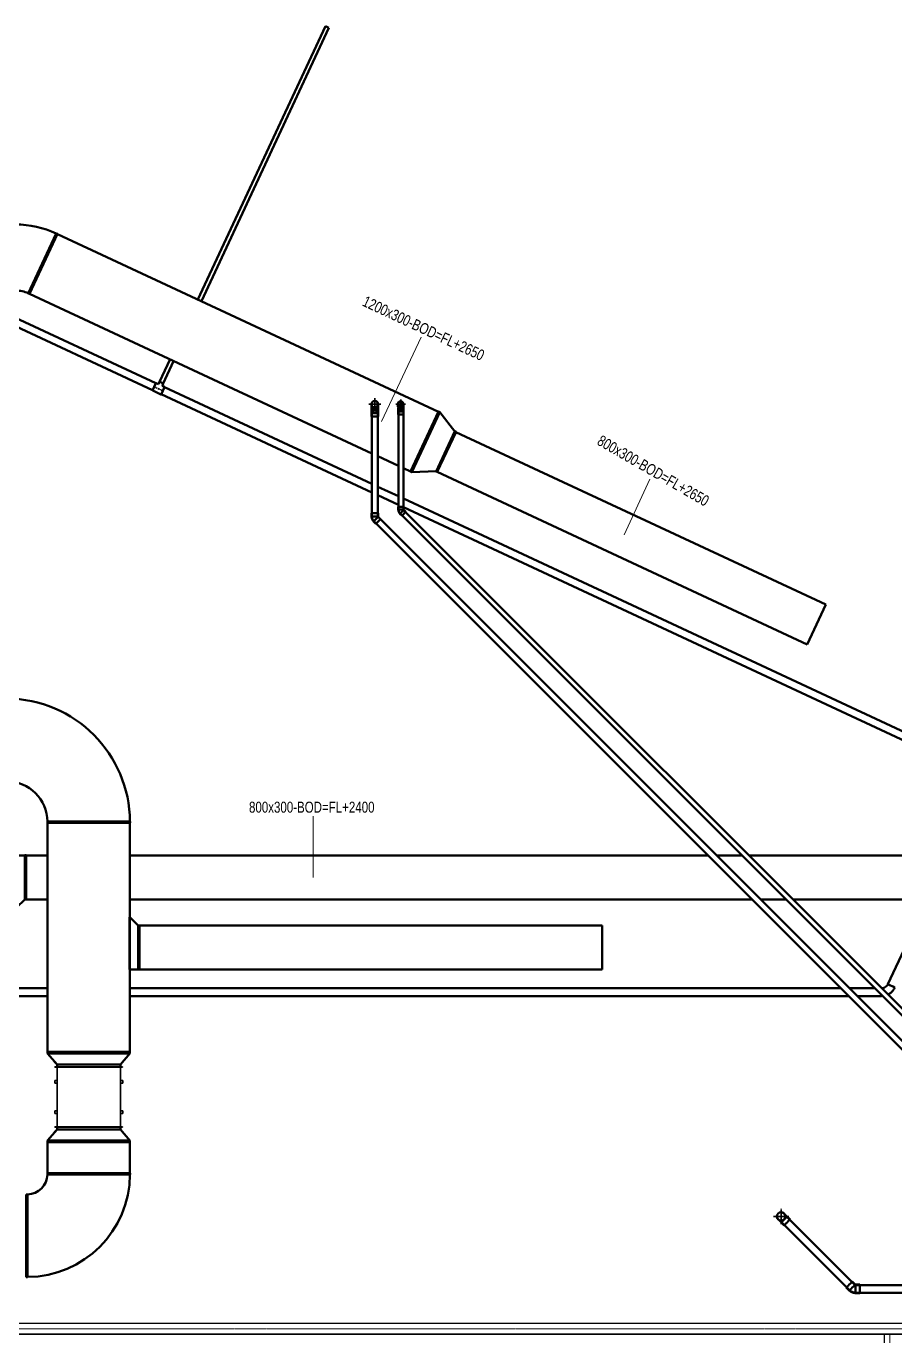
# Model space of a CAD drawing. Header units: millimetres. Extents: x -108050 to 96605, y 58136 to 140997.
# Drawn here: x -1042 to 14761, y 113661 to 137485 of the extents above; entities that cross this region are included whole.
import ezdxf

# ---------------------------------------------------------------- set-up
doc = ezdxf.new("R2010")
doc.units = ezdxf.units.MM
doc.linetypes.add('Center', pattern=[29.999999, 12, -6, 6, -6])
for name, color, linetype, lineweight in [('E-CABL-TRAY', 211, 'Continuous', 25), ('E-CABL-TRAY-CNTR', 211, 'Center', 18), ('M-HVAC-DUCT', 70, 'Continuous', 50), ('M-HVAC-DUCT-IDEN', 70, 'Continuous', 9), ('P-PIPE', 3, 'Continuous', 50), ('P-PIPE-CNTR', 3, 'Center', 35)]:
    doc.layers.add(name, color=color, linetype=linetype, lineweight=lineweight)
doc.styles.add('Arial_1', font='arial.ttf', dxfattribs={"width": 0.75, "height": 200})

# ---------------------------------------------------------------- blocks, each defined once
blk = doc.blocks.new('01_REC Elbow_C Flanged_ - 1 W-2039175-HẦM')
at = {"layer": 'M-HVAC-DUCT'}
for p, q in [((-279, -602), (-279, 602)), ((-279, 602), (-254, 602)), ((-254, 602), (-254, -602)), ((-2, 663), (-25, 653)), ((484, -438), (-25, 653)), ((-2, 663), (507, -428)), ((484, -438), (507, -428)), ((-254, -602), (-279, -602))]:
    blk.add_line(p, q, dxfattribs=at)
for radius, start, end in [(600, 271.1979, 293.8021), (1800, 270.3982, 294.6018)]:
    blk.add_arc((-266, 1200), radius, start, end, dxfattribs=at)
blk = doc.blocks.new('01_REC Transition REC_C Flanged_ - 200 mm-2039269-HẦM')
at = {"layer": 'M-HVAC-DUCT'}
for p, q in [((-25, -602), (-25, 602)), ((-25, 602), (0, 602)), ((0, 602), (0, -602)), ((0, 600), (393, 400)), ((393, -402), (393, 402)), ((418, 402), (393, 402)), ((418, 402), (418, -402)), ((393, -400), (0, -600)), ((393, -402), (418, -402)), ((0, -602), (-25, -602))]:
    blk.add_line(p, q, dxfattribs=at)
blk = doc.blocks.new('01_REC Tap -REC_C Flanged_ - Standard-V38-HẦM')
at = {"layer": 'M-HVAC-DUCT'}
for p, q in [((-6.096, 400), (150, 400)), ((-6.096, -550), (-6.096, 400)), ((150, 402), (150, -402)), ((150, 402), (162.5, 402)), ((162.5, 402), (162.5, -402)), ((162.5, 402), (175, 402)), ((162.5, -402), (162.5, 402)), ((175, -402), (175, 402)), ((0, -550), (150, -400)), ((150, -402), (162.5, -402)), ((162.5, -402), (175, -402)), ((0, -550), (-6.096, -550))]:
    blk.add_line(p, q, dxfattribs=at)
blk = doc.blocks.new('DSC_uPVC_Elbow_TienPhong - Standard-V131-HẦM')
at = {"layer": 'P-PIPE'}
for p, q in [((12856, 115778), (12802, 115832)), ((12694, 115724), (12747, 115670))]:
    blk.add_line(p, q, dxfattribs=at)
at = {"layer": 'P-PIPE', "flags": 128}
for points in [[(12640, 115779), (12638, 115782), (12636, 115784), (12634, 115786), (12632, 115789), (12631, 115791), (12629, 115794), (12627, 115796), (12626, 115799), (12625, 115802), (12624, 115804), (12623, 115807), (12622, 115810), (12621, 115813), (12620, 115814)], [(12712, 115905), (12715, 115904), (12718, 115903), (12721, 115902), (12723, 115901), (12726, 115900), (12729, 115899), (12731, 115897), (12734, 115895), (12736, 115894), (12739, 115892), (12741, 115890), (12743, 115888), (12746, 115886), (12746, 115886)], [(12746, 115885), (12746, 115885), (12747, 115885), (12747, 115885), (12747, 115884), (12748, 115884), (12748, 115883), (12749, 115883), (12750, 115882), (12751, 115881)], [(12756, 115876), (12757, 115875), (12758, 115873), (12760, 115872), (12761, 115870), (12763, 115869), (12764, 115867), (12766, 115866), (12768, 115864), (12770, 115862), (12771, 115860), (12773, 115858), (12775, 115856), (12777, 115855), (12779, 115853), (12781, 115850), (12783, 115848), (12785, 115846), (12788, 115844), (12790, 115842), (12792, 115840), (12794, 115838), (12796, 115836), (12798, 115833), (12801, 115831), (12801, 115831)], [(12645, 115775), (12644, 115776), (12643, 115777), (12642, 115777), (12642, 115778), (12641, 115778), (12641, 115779), (12641, 115779), (12640, 115779), (12640, 115779), (12640, 115779)], [(12695, 115725), (12693, 115727), (12690, 115729), (12688, 115731), (12686, 115733), (12684, 115736), (12682, 115738), (12680, 115740), (12678, 115742), (12675, 115744), (12673, 115746), (12671, 115748), (12669, 115750), (12668, 115752), (12666, 115754), (12664, 115756), (12662, 115758), (12660, 115759), (12659, 115761), (12657, 115763), (12655, 115764), (12654, 115766), (12653, 115767), (12651, 115768), (12650, 115770)]]:
    blk.add_lwpolyline(points, dxfattribs=at)
at = {"layer": 'P-PIPE'}
for start, end in [(45, 225), (225, 45)]:
    blk.add_arc((12693, 115832), 76.7, start, end, dxfattribs=at)
for centre, start_param, end_param in [((12748, 115778), 3.141593, 6.283185), ((12748, 115778), 0, 0.167792), ((12748, 115778), 2.973804, 3.141593), ((12802, 115724), 3.141593, 6.283185)]:
    blk.add_ellipse(centre, major_axis=(54.2, 54.2), ratio=0.005, start_param=start_param, end_param=end_param, dxfattribs=at)
blk = doc.blocks.new('DSC_uPVC_Elbow_TienPhong - Standard-V132-HẦM')
at = {"layer": 'P-PIPE'}
for p, q in [((14040, 114594), (13986, 114648)), ((13878, 114539), (13931, 114486)), ((14122, 114592), (14046, 114592)), ((14046, 114438), (14122, 114438))]:
    blk.add_line(p, q, dxfattribs=at)
at = {"layer": 'P-PIPE', "flags": 128}
for points in [[(13933, 114487), (13937, 114482), (13942, 114478), (13947, 114474), (13952, 114470), (13957, 114467), (13963, 114463), (13968, 114460), (13974, 114457), (13980, 114454), (13985, 114452)], [(13939, 114493), (13943, 114489), (13948, 114485), (13952, 114481), (13957, 114477), (13962, 114474), (13967, 114470), (13972, 114467), (13978, 114464), (13983, 114462), (13988, 114460)], [(13985, 114452), (13991, 114450), (13997, 114448), (14003, 114446), (14009, 114444), (14015, 114443), (14022, 114442), (14028, 114441), (14034, 114440), (14041, 114440), (14046, 114440)], [(13988, 114460), (13994, 114458), (13999, 114456), (14005, 114454), (14011, 114452), (14017, 114451), (14023, 114450), (14029, 114449), (14035, 114449), (14041, 114448), (14046, 114448)], [(14042, 114591), (14042, 114591), (14041, 114591), (14041, 114591), (14041, 114591), (14040, 114592), (14040, 114592), (14040, 114592), (14039, 114592), (14039, 114593), (14039, 114593)], [(14046, 114590), (14046, 114590), (14045, 114590), (14045, 114590), (14044, 114590), (14044, 114590), (14044, 114590), (14043, 114590), (14043, 114590), (14042, 114591), (14042, 114591)]]:
    blk.add_lwpolyline(points, dxfattribs=at)
at = {"layer": 'P-PIPE'}
for centre, major_axis, start_param, end_param in [((13932, 114594), (54.2, 54.2), 3.143664, 4.71446), ((13932, 114594), (54.2, 54.2), 4.71446, 6.283185), ((13932, 114594), (54.2, 54.2), 0.002071, 0.401396), ((13986, 114540), (54.2, 54.2), 4.71446, 6.283185), ((13932, 114594), (54.2, 54.2), 2.740133, 3.141593), ((13932, 114593), (49.5, 49.5), 3.143664, 3.667262), ((13932, 114593), (49.5, 49.5), 3.678892, 3.929062), ((13986, 114540), (54.2, 54.2), 3.143664, 4.71446), ((14046, 114515), (0, 76.7), 0, 0.167834), ((14046, 114515), (0, 76.7), 4.710318, 6.281114), ((14046, 114515), (0, 75), 6.084765, 6.281114), ((14046, 114515), (0, 76.7), 3.141593, 4.710318), ((14046, 114515), (0, 75), 3.141593, 3.335871), ((14046, 114515), (0, 76.7), 2.973514, 3.139522), ((14122, 114515), (0, 76.7), 4.710318, 6.281114), ((14122, 114515), (0, 76.7), 3.141593, 4.710318)]:
    blk.add_ellipse(centre, major_axis=major_axis, ratio=0.005, start_param=start_param, end_param=end_param, dxfattribs=at)
blk = doc.blocks.new('DSC_uPVC_Elbow_TienPhong - Standard-2073767-HẦM')
at = {"layer": 'P-PIPE'}
for p, q in [((5726, 128742), (5726, 128691)), ((5825, 128691), (5825, 128742)), ((5863, 128651), (5827, 128687)), ((5757, 128617), (5793, 128581))]:
    blk.add_line(p, q, dxfattribs=at)
at = {"layer": 'P-PIPE', "flags": 128}
for points in [[(5727, 128691), (5727, 128687), (5728, 128683), (5728, 128679), (5729, 128675), (5729, 128671), (5730, 128667), (5731, 128663), (5733, 128659), (5734, 128655), (5734, 128654)], [(5733, 128691), (5733, 128687), (5733, 128683), (5733, 128680), (5734, 128676), (5735, 128672), (5736, 128668), (5737, 128664), (5738, 128660), (5739, 128657), (5739, 128656)], [(5734, 128654), (5736, 128650), (5738, 128646), (5740, 128643), (5742, 128639), (5744, 128635), (5746, 128632), (5748, 128629), (5751, 128625), (5754, 128622), (5757, 128619), (5758, 128618)], [(5739, 128656), (5741, 128652), (5742, 128649), (5744, 128645), (5746, 128642), (5748, 128638), (5750, 128635), (5753, 128632), (5755, 128629), (5758, 128626), (5760, 128623), (5762, 128622)], [(5824, 128689), (5824, 128689), (5824, 128689), (5824, 128689), (5824, 128690), (5824, 128690), (5824, 128690), (5824, 128691), (5824, 128691), (5824, 128691), (5824, 128691)], [(5826, 128686), (5826, 128686), (5826, 128686), (5825, 128687), (5825, 128687), (5825, 128687), (5825, 128687), (5825, 128688), (5825, 128688), (5824, 128688), (5824, 128688), (5824, 128689)]]:
    blk.add_lwpolyline(points, dxfattribs=at)
at = {"layer": 'P-PIPE'}
for centre, major_axis, ratio, start_param, end_param in [((5776, 128742), (-49.3, 0), 0.000156, 4.712449, 6.283185), ((5776, 128691), (-49.3, 0), 0.000156, 4.712449, 6.283185), ((5792, 128652), (34.9, 34.9), 0.000153, 1.570728, 3.141525), ((5776, 128742), (-49.3, 0), 0.000156, 3.141653, 4.712449), ((5776, 128691), (-49.3, 0), 0.000156, 3.141653, 4.712449), ((5792, 128652), (34.9, 34.9), 0.000153, 0, 1.570728), ((5828, 128616), (34.9, 34.9), 0.000153, 0, 1.570728), ((5828, 128616), (34.9, 34.9), 0.000153, 1.570728, 3.141525)]:
    blk.add_ellipse(centre, major_axis=major_axis, ratio=ratio, start_param=start_param, end_param=end_param, dxfattribs=at)
blk = doc.blocks.new('DSC_uPVC_Elbow_TienPhong - Standard-2073768-HẦM')
at = {"layer": 'P-PIPE'}
for p, q in [((5240, 128627), (5240, 128566)), ((5277, 128476), (5320, 128433)), ((5361, 128566), (5361, 128627)), ((5406, 128518), (5363, 128561))]:
    blk.add_line(p, q, dxfattribs=at)
at = {"layer": 'P-PIPE', "flags": 128}
for points in [[(5241, 128566), (5241, 128561), (5242, 128556), (5242, 128551), (5243, 128546), (5244, 128541), (5245, 128536), (5246, 128531), (5248, 128526), (5249, 128522), (5251, 128517), (5253, 128512), (5256, 128508), (5258, 128503), (5261, 128499), (5263, 128495), (5266, 128491), (5269, 128487), (5273, 128483), (5276, 128479), (5278, 128477)], [(5248, 128566), (5248, 128561), (5248, 128556), (5249, 128552), (5249, 128547), (5250, 128542), (5251, 128538), (5253, 128533), (5254, 128529), (5256, 128524), (5257, 128520), (5259, 128515), (5261, 128511), (5264, 128507), (5266, 128503), (5269, 128499), (5272, 128495), (5274, 128491), (5278, 128487), (5281, 128484), (5283, 128482)], [(5362, 128560), (5361, 128561), (5361, 128561), (5361, 128561), (5361, 128561), (5361, 128562), (5360, 128562), (5360, 128562), (5360, 128562), (5360, 128563), (5360, 128563), (5360, 128563), (5360, 128564), (5360, 128564), (5359, 128564), (5359, 128565), (5359, 128565), (5359, 128565), (5359, 128565), (5359, 128566), (5359, 128566)]]:
    blk.add_lwpolyline(points, dxfattribs=at)
at = {"layer": 'P-PIPE'}
for centre, major_axis, ratio, start_param, end_param in [((5300, 128627), (60.3, 0), 0.000156, 1.556499, 3.127296), ((5300, 128566), (60.3, 0), 0.000156, 1.556499, 3.127296), ((5320, 128519), (42.6, 42.6), 0.009999, 3.151812, 4.722609), ((5320, 128519), (41.7, 41.7), 0.009999, 3.151812, 3.500878), ((5300, 128627), (60.3, 0), 0.000156, 6.268888, 7.839685), ((5300, 128566), (60.3, 0), 0.000156, 6.268888, 7.839685), ((5363, 128476), (42.6, 42.6), 0.009999, 3.151812, 4.722609), ((5320, 128519), (42.6, 42.6), 0.009999, 4.722609, 6.293405), ((5320, 128519), (41.7, 41.7), 0.009999, 5.944339, 6.283185), ((5363, 128476), (42.6, 42.6), 0.009999, 4.722609, 6.293405)]:
    blk.add_ellipse(centre, major_axis=major_axis, ratio=ratio, start_param=start_param, end_param=end_param, dxfattribs=at)
blk = doc.blocks.new('DSC_uPVC_Elbow_TienPhong - Standard-2073819-HẦM')
at = {"layer": 'P-PIPE'}
for p, q in [((5726, 130550), (5726, 130514)), ((5726, 130474), (5726, 130423)), ((5821, 130550), (5821, 130550)), ((5825, 130514), (5825, 130550)), ((5825, 130514), (5825, 130514)), ((5825, 130423), (5825, 130474))]:
    blk.add_line(p, q, dxfattribs=at)
at = {"layer": 'P-PIPE', "flags": 128}
for points in [[(5727, 130474), (5727, 130476), (5727, 130479), (5727, 130481), (5727, 130483), (5727, 130485), (5727, 130487), (5727, 130490), (5727, 130492), (5727, 130494), (5727, 130496), (5727, 130498), (5727, 130500), (5727, 130502), (5727, 130504), (5727, 130506), (5727, 130508), (5727, 130509), (5727, 130511), (5727, 130513), (5727, 130514)], [(5824, 130514), (5824, 130512), (5824, 130510), (5824, 130509), (5824, 130507), (5824, 130505), (5824, 130503), (5824, 130501), (5824, 130499), (5824, 130497), (5824, 130495), (5824, 130493), (5824, 130491), (5824, 130489), (5824, 130487), (5824, 130484), (5824, 130482), (5824, 130480), (5824, 130478), (5824, 130476), (5824, 130474)]]:
    blk.add_lwpolyline(points, dxfattribs=at)
at = {"layer": 'P-PIPE'}
for centre, major_axis, ratio, start_param, end_param in [((5776, 130550), (49.3, 0), 0.707052, 6.283112, 6.686869), ((5776, 130514), (49.3, 0), 0.707052, 3.141519, 6.283112), ((5776, 130474), (-49.3, 0), 0.000156, 3.141644, 6.283185), ((5776, 130423), (-49.3, 0), 0.000156, 3.141644, 6.283185), ((5776, 130550), (49.3, 0), 0.707052, 3.329235, 6.283112), ((5776, 130550), (45, 0), 0.707052, 3.665118, 3.925072), ((5776, 130550), (45, 0), 0.707052, 3.926918, 5.757668), ((5776, 130550), (45, 0), 0.707052, 5.759513, 6.018377), ((5776, 130550), (45, 0), 0.707052, 6.021313, 6.283112)]:
    blk.add_ellipse(centre, major_axis=major_axis, ratio=ratio, start_param=start_param, end_param=end_param, dxfattribs=at)
blk = doc.blocks.new('DSC_uPVC_Elbow_TienPhong - Standard-V216-HẦM')
at = {"layer": 'P-PIPE'}
for p, q in [((5721, 130596), (5721, 130560)), ((5820, 130560), (5820, 130596))]:
    blk.add_line(p, q, dxfattribs=at)
at = {"layer": 'P-PIPE', "flags": 128}
for points in [[(5722, 130607), (5722, 130608), (5722, 130609), (5722, 130610), (5722, 130610), (5722, 130611), (5722, 130611), (5722, 130612), (5722, 130612), (5722, 130612), (5722, 130612)], [(5722, 130596), (5722, 130597), (5722, 130599), (5722, 130600), (5722, 130602), (5722, 130603)], [(5723, 130614), (5723, 130616), (5723, 130618), (5723, 130620), (5723, 130622), (5724, 130624), (5724, 130626), (5725, 130627), (5726, 130629), (5726, 130631), (5727, 130633), (5728, 130635), (5729, 130636), (5730, 130638), (5731, 130639), (5732, 130641), (5733, 130643), (5734, 130644), (5736, 130645), (5737, 130647), (5739, 130648), (5740, 130649), (5741, 130651), (5743, 130652), (5745, 130653), (5746, 130654), (5748, 130655), (5750, 130656), (5751, 130656), (5753, 130657), (5755, 130658), (5757, 130658), (5759, 130659), (5761, 130659), (5762, 130660), (5764, 130660), (5766, 130660), (5768, 130660), (5770, 130660), (5771, 130660)], [(5728, 130612), (5728, 130611), (5728, 130609), (5728, 130607), (5728, 130605), (5729, 130604), (5729, 130602), (5730, 130600), (5730, 130599), (5731, 130597), (5731, 130596), (5732, 130594), (5733, 130592), (5734, 130591), (5734, 130589), (5735, 130588), (5736, 130587), (5737, 130585), (5738, 130584), (5740, 130583), (5741, 130582), (5742, 130580), (5743, 130579)], [(5771, 130660), (5773, 130660), (5775, 130660), (5776, 130660), (5778, 130660), (5780, 130660), (5782, 130659), (5784, 130659), (5786, 130658), (5788, 130657), (5789, 130657), (5791, 130656), (5793, 130655), (5795, 130654), (5796, 130653), (5798, 130652), (5799, 130651), (5801, 130650), (5802, 130649), (5804, 130647), (5805, 130646), (5807, 130644), (5808, 130643), (5809, 130641), (5810, 130640), (5811, 130638), (5812, 130637), (5813, 130635)], [(5819, 130598), (5819, 130597), (5819, 130596)]]:
    blk.add_lwpolyline(points, dxfattribs=at)
at = {"layer": 'P-PIPE'}
for centre, radius, start, end in [((5771, 130612), 49.3, 13.0369, 180.003), ((5771, 130612), 49.3, 180.003, 303.9288), ((5771, 130613), 45, 60.003, 180.003), ((5771, 130613), 45, 180.003, 244.7496), ((5771, 130612), 42.9, 90.003, 228.5937)]:
    blk.add_arc(centre, radius, start, end, dxfattribs=at)
for centre, major_axis, start_param, end_param in [((5771, 130596), (49.3, 0), 2.944827, 3.141593), ((5771, 130596), (49.3, 0), 3.141593, 5.497787), ((5771, 130560), (49.3, 0), 3.141593, 5.497787), ((5771, 130596), (48.2, 0), 3.072369, 4.712389), ((5771, 130596), (42.8, 0), 2.773909, 2.879793), ((5771, 130596), (48.2, 0), 4.712389, 5.164275)]:
    blk.add_ellipse(centre, major_axis=major_axis, ratio=0.707052, start_param=start_param, end_param=end_param, dxfattribs=at)
blk = doc.blocks.new('DSC_uPVC_Elbow_TienPhong - Standard-2073820-HẦM')
at = {"layer": 'P-PIPE'}
for p, q in [((5240, 130538), (5240, 130495)), ((5240, 130447), (5240, 130386)), ((5361, 130495), (5361, 130538)), ((5361, 130386), (5361, 130447))]:
    blk.add_line(p, q, dxfattribs=at)
at = {"layer": 'P-PIPE', "flags": 128}
for points in [[(5241, 130447), (5241, 130450), (5241, 130453), (5241, 130455), (5241, 130458), (5241, 130461), (5241, 130463), (5241, 130466), (5241, 130468), (5241, 130471), (5241, 130473), (5241, 130476), (5241, 130478), (5241, 130481), (5241, 130483), (5241, 130485), (5241, 130487), (5241, 130489), (5241, 130491), (5241, 130493), (5241, 130495)], [(5359, 130495), (5359, 130493), (5359, 130491), (5359, 130489), (5359, 130486), (5359, 130484), (5359, 130482), (5359, 130480), (5359, 130477), (5359, 130475), (5359, 130472), (5359, 130470), (5359, 130467), (5359, 130465), (5359, 130462), (5359, 130460), (5359, 130457), (5359, 130454), (5359, 130452), (5359, 130449), (5359, 130447)]]:
    blk.add_lwpolyline(points, dxfattribs=at)
at = {"layer": 'P-PIPE'}
for centre, ratio, start_param, end_param in [((5300, 130538), 0.707052, 3.020083, 3.141593), ((5300, 130538), 0.707052, 3.141593, 6.283185), ((5300, 130495), 0.707052, 3.141593, 6.283185), ((5300, 130447), 0.000156, 0, 3.141593), ((5300, 130386), 0.000156, 0, 3.141593), ((5300, 130538), 0.707052, 0, 0.12151)]:
    blk.add_ellipse(centre, major_axis=(60.3, 0), ratio=ratio, start_param=start_param, end_param=end_param, dxfattribs=at)
blk = doc.blocks.new('DSC_uPVC_Elbow_TienPhong - Standard-V217-HẦM')
at = {"layer": 'P-PIPE'}
for p, q in [((5240, 130591), (5240, 130548)), ((5361, 130548), (5361, 130591))]:
    blk.add_line(p, q, dxfattribs=at)
at = {"layer": 'P-PIPE', "flags": 128}
for points in [[(5241, 130613), (5242, 130615), (5242, 130618), (5242, 130620), (5243, 130622), (5243, 130625), (5244, 130627), (5244, 130629), (5245, 130631), (5246, 130634), (5247, 130636), (5248, 130638), (5249, 130640), (5250, 130642), (5252, 130644), (5253, 130646), (5254, 130648), (5256, 130650), (5258, 130651), (5259, 130653), (5261, 130655), (5263, 130656)], [(5241, 130605), (5241, 130606), (5241, 130607), (5241, 130608), (5241, 130608), (5241, 130609), (5241, 130609), (5241, 130610), (5241, 130610), (5241, 130610), (5241, 130611)], [(5241, 130591), (5241, 130593), (5241, 130595), (5241, 130596), (5241, 130598), (5241, 130599)], [(5337, 130656), (5339, 130655), (5341, 130653), (5343, 130652), (5344, 130650), (5346, 130648), (5347, 130646), (5349, 130644), (5350, 130642), (5351, 130640), (5352, 130638), (5353, 130636), (5354, 130634), (5355, 130632), (5356, 130630), (5357, 130628), (5357, 130625), (5358, 130623), (5358, 130621), (5359, 130618), (5359, 130616), (5359, 130614), (5359, 130611)], [(5359, 130611), (5359, 130610), (5359, 130610), (5359, 130610), (5359, 130609), (5359, 130609), (5359, 130608), (5359, 130607), (5359, 130606), (5359, 130605), (5359, 130604)], [(5359, 130600), (5359, 130599), (5359, 130597), (5359, 130596), (5359, 130594), (5359, 130592), (5359, 130591)]]:
    blk.add_lwpolyline(points, dxfattribs=at)
at = {"layer": 'P-PIPE'}
for radius, start, end in [(60.3, 0, 180), (60.3, 180, 0), (55, 0, 180)]:
    blk.add_arc((5300, 130611), radius, start, end, dxfattribs=at)
for centre, major_axis, start_param, end_param in [((5300, 130591), (60.3, 0), 2.949451, 3.141593), ((5300, 130591), (59, 0), 3.074155, 4.712389), ((5300, 130591), (60.3, 0), 3.141593, 6.283185), ((5300, 130591), (59, 0), 4.712389, 6.341624), ((5300, 130591), (60.3, 0), 0, 0.191862), ((5300, 130548), (60.3, 0), 3.141593, 6.283185)]:
    blk.add_ellipse(centre, major_axis=major_axis, ratio=0.707052, start_param=start_param, end_param=end_param, dxfattribs=at)
blk = doc.blocks.new('M_Elbow - Welded - Generic - Standard-2094465-HẦM')
at = {"layer": 'P-PIPE'}
for p, q in [((-8, 144), (-10, 145)), ((-1, 141), (-8, 144)), ((9, 136), (-1, 141)), ((22, 130), (9, 136)), ((37, 123), (22, 130)), ((70, 107), (37, 123)), ((86, 100), (70, 107)), ((99, 94), (86, 100)), ((109, 89), (99, 94)), ((116, 86), (109, 89)), ((118, 85), (116, 86)), ((-127, -49), (-127, -50)), ((-127, -50), (-127, -61)), ((-127, -61), (-127, -68)), ((-127, -68), (-127, -71))]:
    blk.add_line(p, q, dxfattribs=at)
at = {"layer": 'P-PIPE', "flags": 128}
for points in [[(-10, 145), (-12, 140), (-15, 136), (-17, 131), (-20, 127), (-23, 123), (-26, 119), (-30, 115), (-33, 111), (-37, 107), (-41, 104), (-45, 100), (-49, 97), (-53, 94), (-57, 91), (-61, 89), (-66, 86), (-71, 84), (-75, 81), (-80, 80), (-85, 78), (-90, 76), (-95, 75), (-100, 74), (-105, 73), (-110, 72), (-115, 71), (-120, 71)], [(-6, -42), (-2, -40), (7, -35), (17, -29), (26, -23), (35, -17), (43, -10), (51, -4), (59, 4), (67, 11), (74, 19), (81, 27), (88, 36), (95, 45), (101, 54), (106, 63), (112, 72), (116, 82), (118, 85)], [(-127, -71), (-116, -70), (-106, -70)]]:
    blk.add_lwpolyline(points, dxfattribs=at)
blk = doc.blocks.new('01_REC Elbow_C Flanged_ - 0_75W-2095615-HẦM')
at = {"layer": 'M-HVAC-DUCT'}
for p, q in [((-752, 1137.5), (752, 1137.5)), ((-752, 1137.5), (-752, 1112.5)), ((752, 1112.5), (-752, 1112.5)), ((752, 1112.5), (752, 1137.5)), ((-1137.5, -752), (-1137.5, 752)), ((-1137.5, 752), (-1112.5, 752)), ((-1112.5, 752), (-1112.5, -752)), ((-1112.5, -752), (-1137.5, -752))]:
    blk.add_line(p, q, dxfattribs=at)
for radius, start, end in [(1875, 270.38236, 359.61764), (375, 271.91959, 358.08041)]:
    blk.add_arc((-1125, 1125), radius, start, end, dxfattribs=at)
blk = doc.blocks.new('Kruger _Duct Acessory New - KRUGER EX-10 MODEL480 2-2095710-HẦM')
at = {"layer": 'M-HVAC-DUCT', "lineweight": 35}
for p, q in [((-616, 550), (-616, 545)), ((616, 550), (-616, 550)), ((-616, 545), (616, 545)), ((-576, 545), (-576, -545)), ((576, -545), (576, 545)), ((616, 545), (616, 550)), ((-618, 250), (-618, 300)), ((-618, 300), (-576, 300)), ((-576, 250), (-618, 250)), ((576, 300), (618, 300)), ((618, 250), (576, 250)), ((618, 300), (618, 250)), ((-618, -300), (-618, -250)), ((-618, -250), (-576, -250)), ((-576, -300), (-618, -300)), ((576, -250), (618, -250)), ((618, -300), (576, -300)), ((618, -250), (618, -300)), ((-616, -545), (-616, -550)), ((616, -545), (-616, -545)), ((-616, -550), (616, -550)), ((616, -550), (616, -545))]:
    blk.add_line(p, q, dxfattribs=at)
blk = doc.blocks.new('01_REC_Transition ROD_C Flanged_ - Standard-2104596-HẦM')
at = {"layer": 'M-HVAC-DUCT'}
for p, q in [((-30, -750), (-30, 750)), ((-30, 750), (0, 750)), ((200, 576), (0, 750)), ((0, -750), (0, 750)), ((0, 750), (0, -750)), ((149, 620), (200, 576)), ((200, 0), (200, 576)), ((240, 576), (200, 576)), ((200, 576), (200, 0)), ((200, -576), (200, 0)), ((200, 0), (200, -576)), ((0, -750), (200, -576)), ((200, -576), (149, -620)), ((200, -576), (240, -576)), ((0, -750), (-30, -750))]:
    blk.add_line(p, q, dxfattribs=at)
blk = doc.blocks.new('01_REC_Transition ROD_C Flanged_ - Standard-V249-HẦM')
at = {"layer": 'M-HVAC-DUCT'}
for p, q in [((-30, -750), (-30, 750)), ((-30, 750), (0, 750)), ((200, 576), (0, 750)), ((0, -750), (0, 750)), ((0, 750), (0, -750)), ((149, 620), (200, 576)), ((200, 0), (200, 576)), ((240, 576), (200, 576)), ((200, 576), (200, 0)), ((200, -576), (200, 0)), ((200, 0), (200, -576)), ((0, -750), (200, -576)), ((200, -576), (149, -620)), ((200, -576), (240, -576)), ((0, -750), (-30, -750))]:
    blk.add_line(p, q, dxfattribs=at)
blk = doc.blocks.new('01_REC Elbow_C Flanged_ - 1 W-2038810-HẦM')
at = {"layer": 'M-HVAC-DUCT'}
for p, q in [((-752, 1512.5), (752, 1512.5)), ((-752, 1512.5), (-752, 1487.5)), ((752, 1487.5), (-752, 1487.5)), ((752, 1487.5), (752, 1512.5)), ((-1512.5, -752), (-1512.5, 752)), ((-1512.5, 752), (-1487.5, 752)), ((-1487.5, 752), (-1487.5, -752)), ((-1487.5, -752), (-1512.5, -752))]:
    blk.add_line(p, q, dxfattribs=at)
for radius, start, end in [(750, 270.95726, 359.04274), (2250, 270.31861, 359.68139)]:
    blk.add_arc((-1500, 1500), radius, start, end, dxfattribs=at)
blk = doc.blocks.new('01_REC Tap -REC_C Flanged_ - Standard-V292-HẦM')
at = {"layer": 'M-HVAC-DUCT'}
for p, q in [((150, 400), (0, 400)), ((150, -402), (150, 402)), ((162.5, 402), (150, 402)), ((162.5, -402), (162.5, 402)), ((175, 402), (162.5, 402)), ((162.5, 402), (162.5, -402)), ((175, 402), (175, -402)), ((0, -550), (150, -400)), ((150, -402), (162.5, -402)), ((162.5, -402), (175, -402))]:
    blk.add_line(p, q, dxfattribs=at)

msp = doc.modelspace()

# ---------------------------------------------------------------- linework, layer by layer
at = {"layer": 'E-CABL-TRAY'}
for p, q in [((22262, 113888), (-8117, 113888)), ((22262, 113886), (-8117, 113886)), ((22263, 113691), (-8117, 113691)), ((22263, 113688), (-8117, 113688)), ((14571, 92863), (14571, 113688)), ((14573, 92863), (14573, 113688))]:
    msp.add_line(p, q, dxfattribs=at)
at = {"layer": 'E-CABL-TRAY-CNTR'}
for p, q in [((22245, 113788), (-8117, 113788)), ((14671, 92863), (14671, 113688))]:
    msp.add_line(p, q, dxfattribs=at)
at = {"layer": 'M-HVAC-DUCT'}
for p, q in [((6460, 130471), (-473, 133704)), ((5245, 129713), (-980, 132616)), ((13506, 126965), (6776, 130103)), ((5731, 129487), (5355, 129662)), ((5952, 129384), (5821, 129445)), ((13168, 126239), (6438, 129378)), ((13506, 126965), (13168, 126239)), ((-654, 122991), (-654, 118826)), ((846, 122991), (846, 118826)), ((-654, 122400), (-1041, 122400)), ((11360, 122400), (846, 122400)), ((11980, 122400), (11516, 122400)), ((15731, 122400), (12107, 122400)), ((-654, 121600), (-1041, 121600)), ((12160, 121600), (846, 121600)), ((12780, 121600), (12316, 121600)), ((15356, 121600), (12907, 121600)), ((840, 121275), (840, 120325)), ((846, 121275), (840, 121275)), ((9434, 121125), (1021, 121125)), ((9434, 121125), (9434, 120325)), ((840, 120325), (846, 120325)), ((9434, 120325), (1021, 120325)), ((846, 118826), (-654, 118826)), ((-654, 117186), (846, 117186)), ((-654, 117186), (-654, 116620)), ((846, 117186), (846, 116620))]:
    msp.add_line(p, q, dxfattribs=at)
at = {"layer": 'M-HVAC-DUCT-IDEN'}
for p, q in [((5424, 130292), (6141, 131829)), ((9835, 128235), (10305, 129244)), ((4178, 122000), (4178, 123112))]:
    msp.add_line(p, q, dxfattribs=at)
at = {"layer": 'P-PIPE'}
for p, q in [((4401, 137485), (2082, 132512)), ((4467, 137454), (4401, 137485)), ((2148, 132482), (4467, 137454)), ((-2242, 132495), (1257, 130863)), ((1316, 130991), (-2183, 132623)), ((1575, 131425), (1385, 131018)), ((1452, 130987), (1641, 131394)), ((1318, 130994), (1255, 130859)), ((1318, 130994), (1255, 130859)), ((1255, 130859), (1260, 130857)), ((1255, 130859), (1260, 130857)), ((1260, 130857), (1409, 130788)), ((1260, 130857), (1409, 130788)), ((1323, 130992), (1318, 130994)), ((1323, 130992), (1318, 130994)), ((1363, 130973), (1323, 130992)), ((1363, 130973), (1323, 130992)), ((1382, 131014), (1363, 130973)), ((1382, 131014), (1363, 130973)), ((1384, 131019), (1382, 131014)), ((1384, 131019), (1382, 131014)), ((1452, 130987), (1384, 131019)), ((1452, 130987), (1384, 131019)), ((1414, 130785), (1477, 130921)), ((1414, 130785), (1477, 130921)), ((1431, 130942), (1450, 130982)), ((1431, 130942), (1450, 130982)), ((1472, 130923), (1431, 130942)), ((1472, 130923), (1431, 130942)), ((1450, 130982), (1452, 130987)), ((1450, 130982), (1452, 130987)), ((1477, 130921), (1472, 130923)), ((1477, 130921), (1472, 130923)), ((5245, 129159), (1475, 130917)), ((1409, 130788), (1414, 130785)), ((1409, 130788), (1414, 130785)), ((1415, 130789), (5245, 129003)), ((5245, 130587), (5245, 130495)), ((5355, 130495), (5355, 130587)), ((5731, 130596), (5731, 130593)), ((5731, 130584), (5731, 130515)), ((5821, 130515), (5821, 130596)), ((5245, 130447), (5245, 128566)), ((5355, 128566), (5355, 130447)), ((5731, 130473), (5731, 128691)), ((5821, 128691), (5821, 130473)), ((5731, 128933), (5355, 129108)), ((5355, 128952), (5731, 128777)), ((16144, 124077), (5821, 128891)), ((15600, 118908), (5824, 128684)), ((5825, 128733), (16084, 123949)), ((5281, 128480), (15287, 118474)), ((15365, 118551), (5359, 128558)), ((5760, 128620), (15536, 118844)), ((16175, 123346), (14633, 120058)), ((-654, 119984), (-8364, 119984)), ((-8364, 119842), (-654, 119842)), ((13777, 119984), (846, 119984)), ((846, 119842), (13919, 119842)), ((14396, 119984), (13933, 119984)), ((14074, 119842), (14516, 119842)), ((14516, 119842), (14516, 119864)), ((14633, 120058), (14635, 120057)), ((14635, 120057), (14761, 119998)), ((14035, 114589), (12797, 115827)), ((12698, 115728), (13936, 114490)), ((22245, 114585), (14046, 114585)), ((14046, 114445), (22245, 114445))]:
    msp.add_line(p, q, dxfattribs=at)
at = {"layer": 'P-PIPE', "lineweight": 35}
for centre, radius, start, end in [((5300, 130611), 55, 0, 180), ((5300, 130611), 55, 180, 0), ((5776, 130611), 45, 0, 180), ((5776, 130611), 45, 180, 0), ((12693, 115832), 70, 0, 180), ((12693, 115832), 70, 180, 0)]:
    msp.add_arc(centre, radius, start, end, dxfattribs=at)
at = {"layer": 'P-PIPE'}
for start_param, end_param in [(6.089288, 6.231695), (1.980542, 3.141593), (3.141593, 3.335461)]:
    msp.add_ellipse((5776, 130596), major_axis=(-45, 0), ratio=0.707052, start_param=start_param, end_param=end_param, dxfattribs=at)
at = {"layer": 'P-PIPE-CNTR'}
for p, q in [((1366, 130890), (1287, 130927)), ((1366, 130890), (1445, 130853)), ((5190, 130611), (5410, 130611)), ((5300, 130501), (5300, 130721)), ((5686, 130611), (5866, 130611)), ((5776, 130521), (5776, 130701)), ((12553, 115832), (12833, 115832)), ((12693, 115692), (12693, 115972))]:
    msp.add_line(p, q, dxfattribs=at)

# ---------------------------------------------------------------- block references
at = {"layer": 'M-HVAC-DUCT'}
for name, p, rotation in [('01_REC Elbow_C Flanged_ - 1 W-2039175-HẦM', (-979, 133278), 154.9999999999999), ('01_REC Transition REC_C Flanged_ - 200 mm-2039269-HẦM', (6229, 129917), 334.9999999999998), ('01_REC Elbow_C Flanged_ - 1 W-2038810-HẦM', (96, 124503), 90.0000000000002), ('01_REC_Transition ROD_C Flanged_ - Standard-V249-HẦM', (96, 118796), 270.0000000000002), ('01_REC_Transition ROD_C Flanged_ - Standard-2104596-HẦM', (96, 117216), 89.99998279626567)]:
    msp.add_blockref(name, p, dxfattribs=dict(at, rotation=rotation))
for name, p in [('01_REC Tap -REC_C Flanged_ - Standard-V292-HẦM', (-1216, 122000)), ('01_REC Elbow_C Flanged_ - 0_75W-2095615-HẦM', (96, 115482))]:
    msp.add_blockref(name, p, dxfattribs=at)
at = {"layer": 'M-HVAC-DUCT', "extrusion": (0, 0, -1), "rotation": 180}
msp.add_blockref('01_REC Tap -REC_C Flanged_ - Standard-V38-HẦM', (-846, 120725), dxfattribs=at)
at = {"layer": 'M-HVAC-DUCT', "lineweight": 35}
msp.add_blockref('Kruger _Duct Acessory New - KRUGER EX-10 MODEL480 2-2095710-HẦM', (96, 118006), dxfattribs=at)
at = {"layer": 'P-PIPE'}
for name, p in [('DSC_uPVC_Elbow_TienPhong - Standard-V217-HẦM', (0, 0)), ('DSC_uPVC_Elbow_TienPhong - Standard-V216-HẦM', (0, 0)), ('DSC_uPVC_Elbow_TienPhong - Standard-2073819-HẦM', (0, 0)), ('DSC_uPVC_Elbow_TienPhong - Standard-2073820-HẦM', (0, 0)), ('DSC_uPVC_Elbow_TienPhong - Standard-2073767-HẦM', (0, 0)), ('DSC_uPVC_Elbow_TienPhong - Standard-2073768-HẦM', (0, 0)), ('M_Elbow - Welded - Generic - Standard-2094465-HẦM', (14643, 119913)), ('DSC_uPVC_Elbow_TienPhong - Standard-V131-HẦM', (0, 0)), ('DSC_uPVC_Elbow_TienPhong - Standard-V132-HẦM', (0, 0))]:
    msp.add_blockref(name, p, dxfattribs=at)

# ---------------------------------------------------------------- texts
at = {"layer": 'M-HVAC-DUCT-IDEN', "char_height": 200, "attachment_point": 1, "style": 'Arial_1'}
for s, insert, width, rotation in [('1200x300-BOD=FL+2650', (5142, 132588), 2964.24, 335), ('800x300-BOD=FL+2650', (9428, 130057), 2819.94, 330)]:
    msp.add_mtext(s, dxfattribs=dict(at, insert=insert, width=width, rotation=rotation))
at = {"layer": 'M-HVAC-DUCT-IDEN', "insert": (3012, 123378), "char_height": 200, "width": 2819.94, "attachment_point": 1, "style": 'Arial_1'}
msp.add_mtext('800x300-BOD=FL+2400', dxfattribs=at)

doc.saveas('drawing.dxf')
